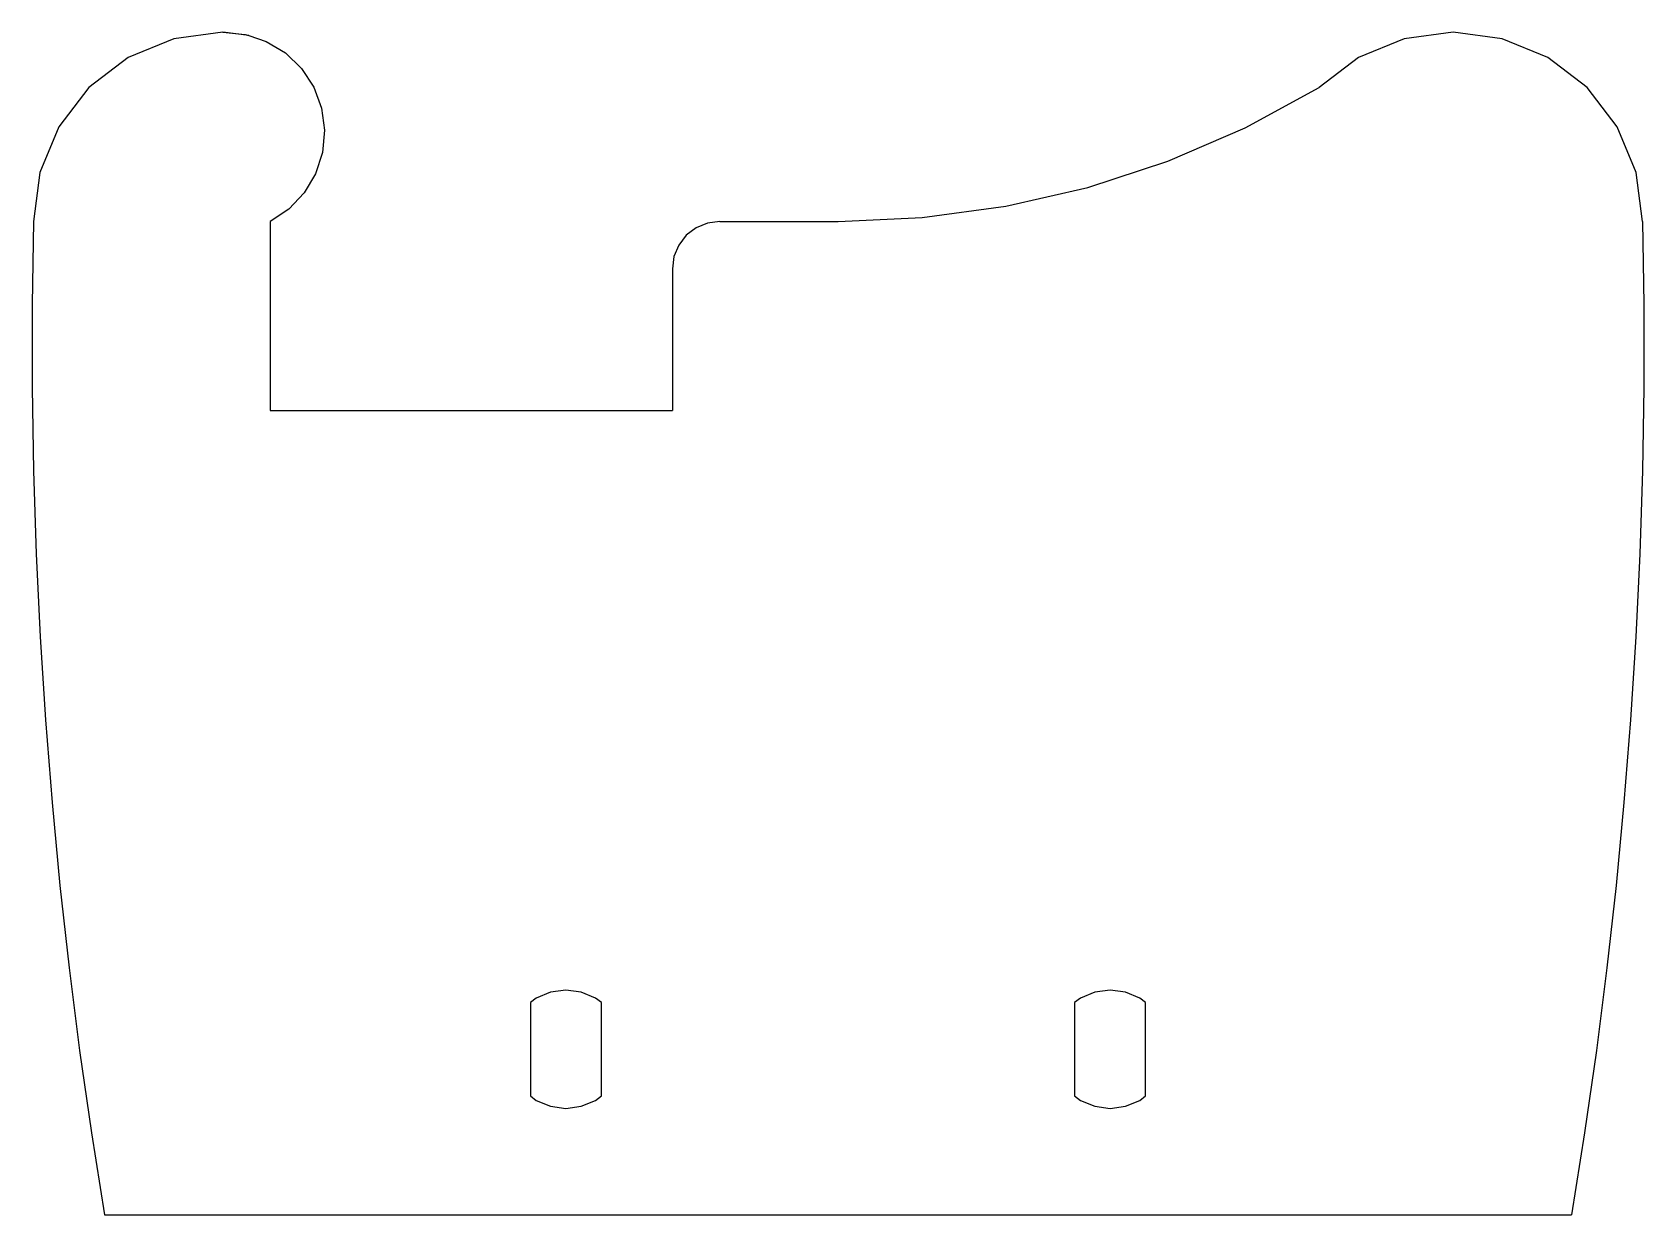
# Model space of a CAD drawing. Extents: x -61.8 to 20.9, y -26.6 to 34.1.
import ezdxf

# ---------------------------------------------------------------- set-up
doc = ezdxf.new("R2010")
doc.units = 0
doc.layers.get('0').update_dxf_attribs({"linetype": 'CONTINUOUS'})

msp = doc.modelspace()

# ---------------------------------------------------------------- linework, layer by layer
for p, q in [((-52.04, 34.107), (-54.555, 33.775)), ((-52.04, 34.107), (-50.898, 33.995)), ((-50.704, 33.931), (-52.04, 34.107)), ((-50.898, 33.995), (-50.704, 33.931)), ((11.145, 34.107), (8.629, 33.775)), ((13.661, 33.775), (11.145, 34.107)), ((-54.555, 33.775), (-56.9, 32.804)), ((-50.704, 33.931), (-49.809, 33.634)), ((-49.809, 33.634), (-48.828, 33.04)), ((8.629, 33.775), (6.285, 32.804)), ((16.005, 32.804), (13.661, 33.775)), ((-56.9, 32.804), (-58.913, 31.26)), ((-48.828, 33.04), (-48.002, 32.244)), ((6.285, 32.804), (4.271, 31.26)), ((18.019, 31.26), (16.005, 32.804)), ((-48.002, 32.244), (-47.373, 31.284)), ((-58.913, 31.26), (-60.458, 29.246)), ((-47.373, 31.284), (-46.973, 30.209)), ((0.468, 29.195), (4.271, 31.26)), ((19.563, 29.246), (18.019, 31.26)), ((-46.973, 30.209), (-46.82, 29.072)), ((-60.458, 29.246), (-61.429, 26.902)), ((-46.82, 29.072), (-46.924, 27.93)), ((-3.506, 27.483), (0.468, 29.195)), ((20.535, 26.902), (19.563, 29.246)), ((-46.924, 27.93), (-47.277, 26.839)), ((-7.619, 26.136), (-3.506, 27.483)), ((-61.429, 26.902), (-61.76, 24.386)), ((-47.277, 26.839), (-47.864, 25.853)), ((20.866, 24.386), (20.535, 26.902)), ((-47.864, 25.853), (-48.654, 25.022)), ((-11.836, 25.167), (-7.619, 26.136)), ((-48.654, 25.022), (-49.609, 24.386)), ((-16.124, 24.582), (-11.836, 25.167)), ((-61.76, 24.386), (-61.827, 20.117)), ((-49.609, 24.386), (-49.609, 14.665)), ((-27.738, 24.06), (-28.241, 23.674)), ((-27.152, 24.303), (-27.738, 24.06)), ((-26.523, 24.386), (-27.152, 24.303)), ((-26.523, 24.386), (-20.447, 24.386)), ((-20.447, 24.386), (-16.124, 24.582)), ((20.866, 24.386), (20.933, 20.117)), ((-28.241, 23.674), (-28.627, 23.171)), ((-28.87, 22.585), (-28.953, 21.956)), ((-28.627, 23.171), (-28.87, 22.585)), ((-28.953, 21.956), (-28.953, 14.665)), ((-61.827, 20.117), (-61.827, 15.847)), ((20.933, 20.117), (20.932, 15.847)), ((-61.827, 15.847), (-61.759, 11.577)), ((20.932, 15.847), (20.864, 11.577)), ((-49.609, 14.665), (-28.953, 14.665)), ((-61.759, 11.577), (-61.623, 7.309)), ((20.864, 11.577), (20.729, 7.309)), ((-61.623, 7.309), (-61.42, 3.044)), ((20.729, 7.309), (20.526, 3.044)), ((-61.42, 3.044), (-61.15, -1.217)), ((20.526, 3.044), (20.255, -1.217)), ((-61.15, -1.217), (-60.812, -5.474)), ((20.255, -1.217), (19.917, -5.474)), ((-60.812, -5.474), (-60.407, -9.725)), ((19.917, -5.474), (19.512, -9.725)), ((-60.407, -9.725), (-59.934, -13.969)), ((19.512, -9.725), (19.04, -13.969)), ((-59.934, -13.969), (-59.395, -18.204)), ((19.04, -13.969), (18.5, -18.204)), ((-35.94, -15.511), (-36.243, -15.744)), ((-35.207, -15.208), (-35.94, -15.511)), ((-34.421, -15.104), (-35.207, -15.208)), ((-33.635, -15.208), (-34.421, -15.104)), ((-32.902, -15.511), (-33.635, -15.208)), ((-32.598, -15.744), (-32.902, -15.511)), ((-7.993, -15.511), (-8.296, -15.744)), ((-7.26, -15.208), (-7.993, -15.511)), ((-6.474, -15.104), (-7.26, -15.208)), ((-5.688, -15.208), (-6.474, -15.104)), ((-4.955, -15.511), (-5.688, -15.208)), ((-4.651, -15.744), (-4.955, -15.511)), ((-36.243, -15.744), (-36.243, -20.54)), ((-32.598, -20.54), (-32.598, -15.744)), ((-8.296, -15.744), (-8.296, -20.54)), ((-4.651, -20.54), (-4.651, -15.744)), ((-59.395, -18.204), (-58.788, -22.431)), ((18.5, -18.204), (17.894, -22.431)), ((-36.243, -20.54), (-35.94, -20.773)), ((-32.902, -20.773), (-32.598, -20.54)), ((-8.296, -20.54), (-7.993, -20.773)), ((-4.955, -20.773), (-4.651, -20.54)), ((-35.94, -20.773), (-35.207, -21.076)), ((-35.207, -21.076), (-34.421, -21.18)), ((-34.421, -21.18), (-33.635, -21.076)), ((-33.635, -21.076), (-32.902, -20.773)), ((-7.993, -20.773), (-7.26, -21.076)), ((-7.26, -21.076), (-6.474, -21.18)), ((-6.474, -21.18), (-5.688, -21.076)), ((-5.688, -21.076), (-4.955, -20.773)), ((-58.788, -22.431), (-58.115, -26.648)), ((17.894, -22.431), (17.22, -26.648)), ((-58.115, -26.648), (17.22, -26.648))]:
    msp.add_line(p, q)

doc.saveas('drawing.dxf')
